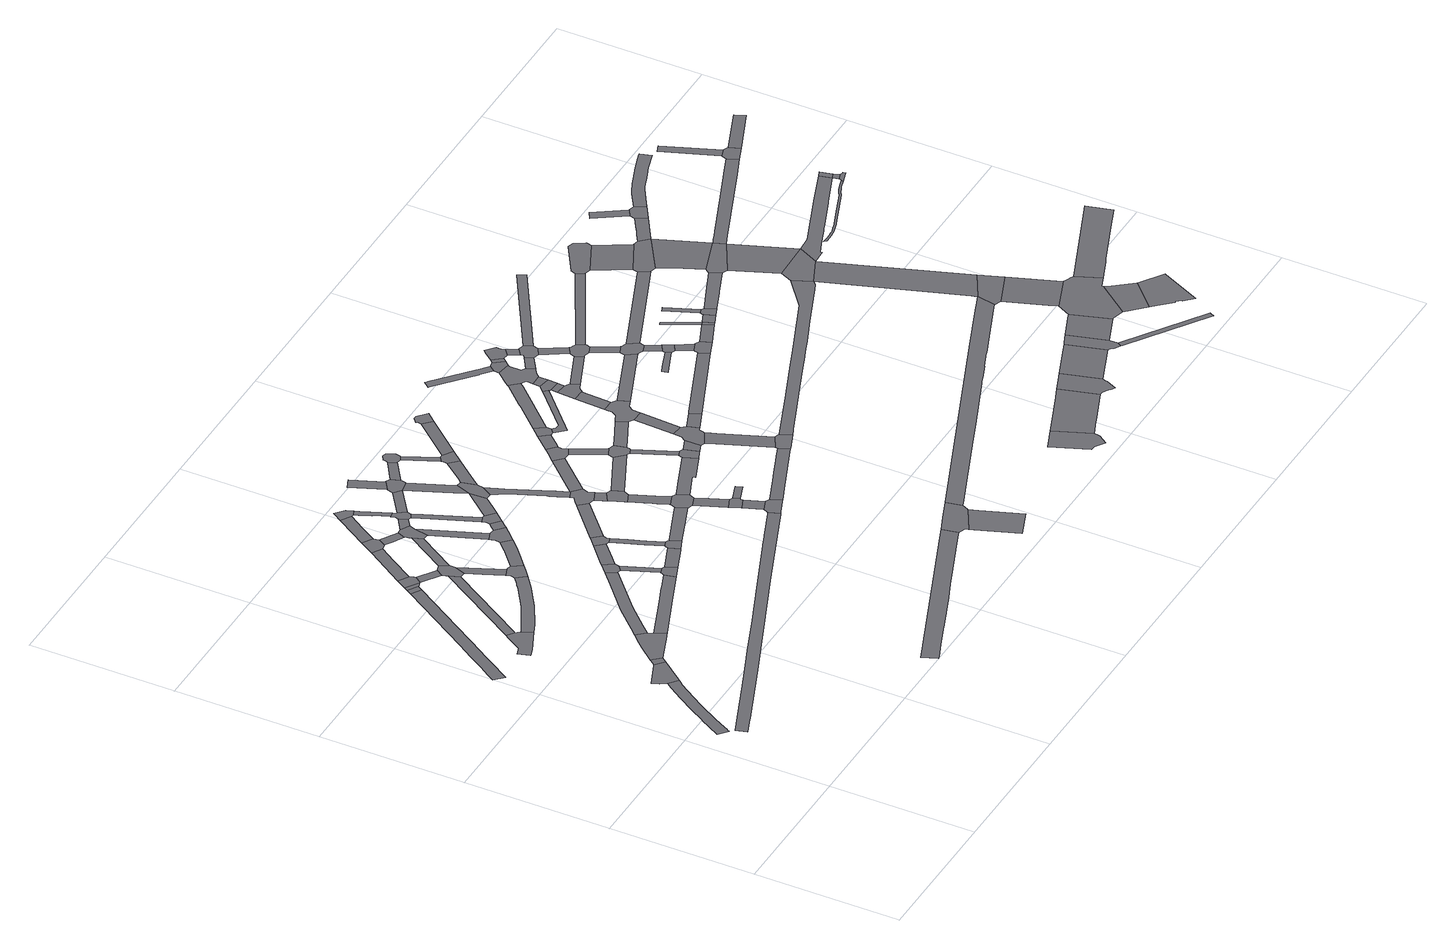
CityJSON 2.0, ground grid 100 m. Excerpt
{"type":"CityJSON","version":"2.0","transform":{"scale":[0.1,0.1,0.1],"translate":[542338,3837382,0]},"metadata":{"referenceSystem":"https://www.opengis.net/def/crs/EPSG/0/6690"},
"CityObjects":{
"road1":{"type":"Road","attributes":{"RoadStructureAttribute.sectionType":"1"},"geometry":[{"type":"MultiSurface","lod":"1","boundaries":[[[0,1,2,3,4,5,6,7,8,9,10,11,12,13,14,15,16]]]}]},
"road2":{"type":"Road","geometry":[{"type":"MultiSurface","lod":"1","boundaries":[[[17,18,19,20,0,16,21,22,23]]]}]},
"road3":{"type":"Road","attributes":{"RoadStructureAttribute.sectionType":"1"},"geometry":[{"type":"MultiSurface","lod":"1","boundaries":[[[24,25,17,23,26]]]}]},
"road4":{"type":"Road","attributes":{"RoadStructureAttribute.sectionType":"1"},"geometry":[{"type":"MultiSurface","lod":"1","boundaries":[[[27,28,29,30,31,32,33,34,35,36,37,38,39]]]}]},
"road5":{"type":"Road","geometry":[{"type":"MultiSurface","lod":"1","boundaries":[[[40,41,42,43,44,45,46,47,48,49]]]}]},
"road6":{"type":"Road","geometry":[{"type":"MultiSurface","lod":"1","boundaries":[[[50,51,52,53,24,26,54,55,56,57,58,59]]]}]},
"road7":{"type":"Road","attributes":{"RoadStructureAttribute.sectionType":"1"},"geometry":[{"type":"MultiSurface","lod":"1","boundaries":[[[60,40,49,61,62]]]}]},
"road8":{"type":"Road","attributes":{"RoadStructureAttribute.sectionType":"1"},"geometry":[{"type":"MultiSurface","lod":"1","boundaries":[[[63,64,65,66,67,68,69,70,71,72,48,47,73,74,75,76,77,78,79,80,81,82,83,84]]]}]},
"road9":{"type":"Road","geometry":[{"type":"MultiSurface","lod":"1","boundaries":[[[85,27,39,86,87,88]]]}]},
"road10":{"type":"Road","attributes":{"RoadStructureAttribute.sectionType":"1"},"geometry":[{"type":"MultiSurface","lod":"1","boundaries":[[[89,85,88,90]]]}]},
"road11":{"type":"Road","geometry":[{"type":"MultiSurface","lod":"1","boundaries":[[[91,89,90,92,93,94,95,96]]]}]},
"road12":{"type":"Road","attributes":{"RoadStructureAttribute.sectionType":"1"},"geometry":[{"type":"MultiSurface","lod":"1","boundaries":[[[97,98,99,100,101,102,103,104,105,106,107,108,109,110,111,112,113,114,115,116,117,118,119,120,121]]]}]},
"road13":{"type":"Road","attributes":{"RoadStructureAttribute.sectionType":"1"},"geometry":[{"type":"MultiSurface","lod":"1","boundaries":[[[122,123,124,125,50,59,126,127,128,129,130]]]}]},
"road14":{"type":"Road","attributes":{"RoadStructureAttribute.sectionType":"1"},"geometry":[{"type":"MultiSurface","lod":"1","boundaries":[[[131,132,133,134,57,56,135,136,137]]]}]},
"road15":{"type":"Road","attributes":{"RoadStructureAttribute.sectionType":"1"},"geometry":[{"type":"MultiSurface","lod":"1","boundaries":[[[93,92,138,139]]]}]},
"road16":{"type":"Road","attributes":{"RoadStructureAttribute.sectionType":"1"},"geometry":[{"type":"MultiSurface","lod":"1","boundaries":[[[140,141,91,96,142,143]]]}]},
"road17":{"type":"Road","geometry":[{"type":"MultiSurface","lod":"1","boundaries":[[[144,145,146,139,138,147,148,60,62,149,150,151,152,153]]]}]},
"road18":{"type":"Road","attributes":{"RoadStructureAttribute.sectionType":"1"},"geometry":[{"type":"MultiSurface","lod":"1","boundaries":[[[152,151,154,155,156]]]}]},
"road19":{"type":"Road","geometry":[{"type":"MultiSurface","lod":"1","boundaries":[[[157,158,156,155,159,160,63,84,161,162,163,164,165]]]}]},
"road20":{"type":"Road","geometry":[{"type":"MultiSurface","lod":"1","boundaries":[[[166,140,143,167,168,169,170,171,172]]]}]},
"road21":{"type":"Road","attributes":{"RoadStructureAttribute.sectionType":"1"},"geometry":[{"type":"MultiSurface","lod":"1","boundaries":[[[173,144,153,174]]]}]},
"road22":{"type":"Road","geometry":[{"type":"MultiSurface","lod":"1","boundaries":[[[175,176,177,178,122,130,179,180,181,182]]]}]},
"road23":{"type":"Road","attributes":{"RoadStructureAttribute.sectionType":"1"},"geometry":[{"type":"MultiSurface","lod":"1","boundaries":[[[181,180,183,184]]]}]},
"road24":{"type":"Road","attributes":{"RoadStructureAttribute.sectionType":"1"},"geometry":[{"type":"MultiSurface","lod":"1","boundaries":[[[185,186,187,188,189,165,164,190,191,192]]]}]},
"road25":{"type":"Road","attributes":{"RoadStructureAttribute.sectionType":"1"},"geometry":[{"type":"MultiSurface","lod":"1","boundaries":[[[169,168,193,194,195,196]]]}]},
"road26":{"type":"Road","geometry":[{"type":"MultiSurface","lod":"1","boundaries":[[[184,183,197,131,137,198,199]]]}]},
"road27":{"type":"Road","attributes":{"RoadStructureAttribute.sectionType":"1"},"geometry":[{"type":"MultiSurface","lod":"1","boundaries":[[[200,201,166,172,202,203,204]]]}]},
"road28":{"type":"Road","attributes":{"RoadStructureAttribute.sectionType":"1"},"geometry":[{"type":"MultiSurface","lod":"1","boundaries":[[[205,206,207,208,209,210,211,212,213,214,215,216,217,218,219,220,221,222,223]]]}]},
"road29":{"type":"Road","geometry":[{"type":"MultiSurface","lod":"1","boundaries":[[[224,225,196,195,226,227,173,174,228,229,230,231,232,233]]]}]},
"road30":{"type":"Road","attributes":{"RoadStructureAttribute.sectionType":"1"},"geometry":[{"type":"MultiSurface","lod":"1","boundaries":[[[234,235,175,182,236,237,238]]]}]},
"road31":{"type":"Road","attributes":{"RoadStructureAttribute.sectionType":"1"},"geometry":[{"type":"MultiSurface","lod":"1","boundaries":[[[231,230,239,240]]]}]},
"road32":{"type":"Road","attributes":{"RoadStructureAttribute.sectionType":"1"},"geometry":[{"type":"MultiSurface","lod":"1","boundaries":[[[241,199,198,242,243]]]}]},
"road33":{"type":"Road","attributes":{"RoadStructureAttribute.sectionType":"1"},"geometry":[{"type":"MultiSurface","lod":"1","boundaries":[[[244,224,233,245]]]}]},
"road34":{"type":"Road","geometry":[{"type":"MultiSurface","lod":"1","boundaries":[[[246,240,239,247,248,185,192,249,250,251]]]}]},
"road35":{"type":"Road","geometry":[{"type":"MultiSurface","lod":"1","boundaries":[[[252,253,200,204,254,255,256]]]}]},
"road36":{"type":"Road","geometry":[{"type":"MultiSurface","lod":"1","boundaries":[[[257,258,234,238,259,260,261,262]]]}]},
"road37":{"type":"Road","attributes":{"RoadStructureAttribute.sectionType":"1"},"geometry":[{"type":"MultiSurface","lod":"1","boundaries":[[[263,255,254,264,265,266,267,268]]]}]},
"road38":{"type":"Road","geometry":[{"type":"MultiSurface","lod":"1","boundaries":[[[269,268,267,270,271,272,244,245,273,274,275,276,277,278]]]}]},
"road39":{"type":"Road","attributes":{"RoadStructureAttribute.sectionType":"1"},"geometry":[{"type":"MultiSurface","lod":"1","boundaries":[[[279,280,281,260,259,282,283,284,285]]]}]},
"road40":{"type":"Road","attributes":{"RoadStructureAttribute.sectionType":"1"},"geometry":[{"type":"MultiSurface","lod":"1","boundaries":[[[286,287,251,250,288,289,290]]]}]},
"road41":{"type":"Road","geometry":[{"type":"MultiSurface","lod":"1","boundaries":[[[285,284,241,243,291,292,293]]]}]},
"road42":{"type":"Road","attributes":{"RoadStructureAttribute.sectionType":"1"},"geometry":[{"type":"MultiSurface","lod":"1","boundaries":[[[294,274,273,295,296,297,298]]]}]},
"road43":{"type":"Road","geometry":[{"type":"MultiSurface","lod":"1","boundaries":[[[298,297,299,286,290,300,301]]]}]},
"road44":{"type":"Road","attributes":{"RoadStructureAttribute.sectionType":"1"},"geometry":[{"type":"MultiSurface","lod":"1","boundaries":[[[302,278,277,303]]]}]},
"road45":{"type":"Road","attributes":{"RoadStructureAttribute.sectionType":"1"},"geometry":[{"type":"MultiSurface","lod":"1","boundaries":[[[304,257,262,305]]]}]},
"road46":{"type":"Road","attributes":{"RoadStructureAttribute.sectionType":"1"},"geometry":[{"type":"MultiSurface","lod":"1","boundaries":[[[306,307,301,300,308,309]]]}]},
"road47":{"type":"Road","attributes":{"RoadStructureAttribute.sectionType":"1"},"geometry":[{"type":"MultiSurface","lod":"1","boundaries":[[[310,311,312,313,293,292,314,315,316]]]}]},
"road48":{"type":"Road","attributes":{"RoadStructureAttribute.sectionType":"1"},"geometry":[{"type":"MultiSurface","lod":"1","boundaries":[[[317,318,319,320]]]}]},
"road49":{"type":"Road","geometry":[{"type":"MultiSurface","lod":"1","boundaries":[[[321,322,320,319,323,324,302,303,325,326,327,328,329]]]}]},
"road50":{"type":"Road","attributes":{"RoadStructureAttribute.sectionType":"1"},"geometry":[{"type":"MultiSurface","lod":"1","boundaries":[[[330,325,303,331,306,332]]]}]},
"road51":{"type":"Road","geometry":[{"type":"MultiSurface","lod":"1","boundaries":[[[332,306,309,333,334,335,336]]]}]},
"road52":{"type":"Road","attributes":{"RoadStructureAttribute.sectionType":"6"},"geometry":[{"type":"MultiSurface","lod":"1","boundaries":[[[337,338,339,340,341,334,333,342,343,344,345,346,347,348,349,350,351]]]}]},
"road53":{"type":"Road","geometry":[{"type":"MultiSurface","lod":"1","boundaries":[[[351,350,352,353,354,304,305,355,356,357,358,359,360]]]}]},
"road54":{"type":"Road","attributes":{"RoadStructureAttribute.sectionType":"1"},"geometry":[{"type":"MultiSurface","lod":"1","boundaries":[[[361,357,356,362,363,364]]]}]},
"road55":{"type":"Road","attributes":{"RoadStructureAttribute.sectionType":"1"},"geometry":[{"type":"MultiSurface","lod":"1","boundaries":[[[365,329,328,366]]]}]},
"road56":{"type":"Road","geometry":[{"type":"MultiSurface","lod":"1","boundaries":[[[367,364,363,368,369,370,371,372,373,374,375]]]}]},
"road57":{"type":"Road","attributes":{"RoadStructureAttribute.sectionType":"1"},"geometry":[{"type":"MultiSurface","lod":"1","boundaries":[[[376,377,371,370,378,379,380,381,382,383]]]}]},
"road58":{"type":"Road","geometry":[{"type":"MultiSurface","lod":"1","boundaries":[[[383,382,384,310,316,385,386,387,388,389]]]}]},
"road59":{"type":"Road","attributes":{"RoadStructureAttribute.sectionType":"1"},"geometry":[{"type":"MultiSurface","lod":"1","boundaries":[[[390,387,386,391,392]]]}]},
"road60":{"type":"Road","attributes":{"RoadStructureAttribute.sectionType":"1"},"geometry":[{"type":"MultiSurface","lod":"1","boundaries":[[[393,394,336,335,395,396]]]}]},
"road61":{"type":"Road","geometry":[{"type":"MultiSurface","lod":"1","boundaries":[[[397,398,399,392,391,400,401,402,403,404,405,406]]]}]},
"road62":{"type":"Road","attributes":{"RoadStructureAttribute.sectionType":"1"},"geometry":[{"type":"MultiSurface","lod":"1","boundaries":[[[401,400,407,408]]]}]},
"road63":{"type":"Road","geometry":[{"type":"MultiSurface","lod":"1","boundaries":[[[409,408,407,410,97,121,411,412,413,414,415]]]}]},
"road64":{"type":"Road","geometry":[{"type":"MultiSurface","lod":"1","boundaries":[[[416,417,418,419,420,421,365,366,422,423,424,425,426,427,428]]]}]},
"road65":{"type":"Road","attributes":{"RoadStructureAttribute.sectionType":"1"},"geometry":[{"type":"MultiSurface","lod":"1","boundaries":[[[424,423,429,430]]]}]},
"road66":{"type":"Road","attributes":{"RoadStructureAttribute.sectionType":"1"},"geometry":[{"type":"MultiSurface","lod":"1","boundaries":[[[431,351,360,432]]]}]},
"road67":{"type":"Road","geometry":[{"type":"MultiSurface","lod":"1","boundaries":[[[433,434,205,223,435,436,437,438,439,440,441]]]}]},
"road68":{"type":"Road","geometry":[{"type":"MultiSurface","lod":"1","boundaries":[[[442,443,444,406,405]]]}]},
"road69":{"type":"Road","attributes":{"RoadStructureAttribute.sectionType":"1"},"geometry":[{"type":"MultiSurface","lod":"1","boundaries":[[[445,439,438,446,447,448]]]}]},
"road70":{"type":"Road","geometry":[{"type":"MultiSurface","lod":"1","boundaries":[[[430,429,449,450,393,396,451,452]]]}]},
"road71":{"type":"Road","attributes":{"RoadStructureAttribute.sectionType":"1"},"geometry":[{"type":"MultiSurface","lod":"1","boundaries":[[[453,375,374,454]]]}]},
"road72":{"type":"Road","attributes":{"RoadStructureAttribute.sectionType":"1"},"geometry":[{"type":"MultiSurface","lod":"1","boundaries":[[[455,456,389,388,457,458,459]]]}]},
"road73":{"type":"Road","geometry":[{"type":"MultiSurface","lod":"1","boundaries":[[[460,461,462,431,432,463,464,465,466,467,468]]]}]},
"road74":{"type":"Road","attributes":{"RoadStructureAttribute.sectionType":"1"},"geometry":[{"type":"MultiSurface","lod":"1","boundaries":[[[469,452,451,470]]]}]},
"road75":{"type":"Road","attributes":{"RoadStructureAttribute.sectionType":"1"},"geometry":[{"type":"MultiSurface","lod":"1","boundaries":[[[471,472,473,474,475,415,414,476,477]]]}]},
"road76":{"type":"Road","attributes":{"RoadStructureAttribute.sectionType":"1"},"geometry":[{"type":"MultiSurface","lod":"1","boundaries":[[[465,464,478,479]]]}]},
"road77":{"type":"Road","geometry":[{"type":"MultiSurface","lod":"1","boundaries":[[[480,481,479,478,482,453,454,483,484,485,486,487,488]]]}]},
"road78":{"type":"Road","attributes":{"RoadStructureAttribute.sectionType":"1"},"geometry":[{"type":"MultiSurface","lod":"1","boundaries":[[[489,460,468,490,491]]]}]},
"road79":{"type":"Road","attributes":{"RoadStructureAttribute.sectionType":"1"},"geometry":[{"type":"MultiSurface","lod":"1","boundaries":[[[485,484,492,493]]]}]},
"road80":{"type":"Road","geometry":[{"type":"MultiSurface","lod":"1","boundaries":[[[493,492,455,459,494,495,496]]]}]},
"road81":{"type":"Road","geometry":[{"type":"MultiSurface","lod":"1","boundaries":[[[497,498,499,500,501,469,470,502,503]]]}]},
"road82":{"type":"Road","geometry":[{"type":"MultiSurface","lod":"1","boundaries":[[[504,489,491,505,506,507,508,509]]]}]},
"road83":{"type":"Road","attributes":{"RoadStructureAttribute.sectionType":"1"},"geometry":[{"type":"MultiSurface","lod":"1","boundaries":[[[510,496,495,511]]]}]},
"road84":{"type":"Road","attributes":{"RoadStructureAttribute.sectionType":"1"},"geometry":[{"type":"MultiSurface","lod":"1","boundaries":[[[512,513,488,487,514,515]]]}]},
"road85":{"type":"Road","attributes":{"RoadStructureAttribute.sectionType":"1"},"geometry":[{"type":"MultiSurface","lod":"1","boundaries":[[[516,517,518,519,520,521,522]]]}]},
"road86":{"type":"Road","geometry":[{"type":"MultiSurface","lod":"1","boundaries":[[[523,524,510,511,519,518,525,526,527,528,529]]]}]},
"road87":{"type":"Road","geometry":[{"type":"MultiSurface","lod":"1","boundaries":[[[522,521,471,477,530,531,532]]]}]},
"road88":{"type":"Road","attributes":{"RoadStructureAttribute.sectionType":"1"},"geometry":[{"type":"MultiSurface","lod":"1","boundaries":[[[533,534,535,536,507,506,537,538,539,540]]]}]},
"road89":{"type":"Road","attributes":{"RoadStructureAttribute.sectionType":"1"},"geometry":[{"type":"MultiSurface","lod":"1","boundaries":[[[541,523,529,542]]]}]},
"road90":{"type":"Road","attributes":{"RoadStructureAttribute.sectionType":"1"},"geometry":[{"type":"MultiSurface","lod":"1","boundaries":[[[543,544,545,546,547,504,509,548,549,550]]]}]},
"road91":{"type":"Road","attributes":{"RoadStructureAttribute.sectionType":"1"},"geometry":[{"type":"MultiSurface","lod":"1","boundaries":[[[551,528,527,552]]]}]},
"road92":{"type":"Road","geometry":[{"type":"MultiSurface","lod":"1","boundaries":[[[553,554,555,556,557,512,515,558,541,542,559,560,561,562,563,564,565]]]}]},
"road93":{"type":"Road","attributes":{"RoadStructureAttribute.sectionType":"1"},"geometry":[{"type":"MultiSurface","lod":"1","boundaries":[[[566,553,565,567]]]}]},
"road94":{"type":"Road","attributes":{"RoadStructureAttribute.sectionType":"1"},"geometry":[{"type":"MultiSurface","lod":"1","boundaries":[[[568,569,570,571,572,573,574,575,576,577,578,579]]]}]},
"road95":{"type":"Road","geometry":[{"type":"MultiSurface","lod":"1","boundaries":[[[580,566,567,581,582,583,584,585,586,587]]]}]},
"road96":{"type":"Road","attributes":{"RoadStructureAttribute.sectionType":"1"},"geometry":[{"type":"MultiSurface","lod":"1","boundaries":[[[588,580,587,589,590]]]}]},
"road97":{"type":"Road","geometry":[{"type":"MultiSurface","lod":"1","boundaries":[[[591,592,533,540,593,588,590,594,595]]]}]},
"road98":{"type":"Road","geometry":[{"type":"MultiSurface","lod":"1","boundaries":[[[596,597,591,595]]]}]},
"road99":{"type":"Road","geometry":[{"type":"MultiSurface","lod":"1","boundaries":[[[598,599,600,601,602,603,604,605,606]]]}]},
"road100":{"type":"Road","attributes":{"RoadStructureAttribute.sectionType":"1"},"geometry":[{"type":"MultiSurface","lod":"1","boundaries":[[[607,608,543,550,609,610,597,596,611,612,613,614,615,616,617,618,619]]]}]},
"road101":{"type":"Road","geometry":[{"type":"MultiSurface","lod":"1","boundaries":[[[620,579,578,607,619,621]]]}]},
"road102":{"type":"Road","attributes":{"RoadStructureAttribute.sectionType":"1"},"geometry":[{"type":"MultiSurface","lod":"1","boundaries":[[[622,564,563,623]]]}]},
"road103":{"type":"Road","attributes":{"RoadStructureAttribute.sectionType":"1"},"geometry":[{"type":"MultiSurface","lod":"1","boundaries":[[[624,585,584,625]]]}]},
"road104":{"type":"Road","attributes":{"RoadStructureAttribute.sectionType":"1"},"geometry":[{"type":"MultiSurface","lod":"1","boundaries":[[[626,620,621,627]]]}]},
"road105":{"type":"Road","attributes":{"RoadStructureAttribute.sectionType":"1"},"geometry":[{"type":"MultiSurface","lod":"1","boundaries":[[[628,629,551,552,630]]]}]},
"road106":{"type":"Road","attributes":{"RoadStructureAttribute.sectionType":"1"},"geometry":[{"type":"MultiSurface","lod":"1","boundaries":[[[631,613,612,632]]]}]},
"road107":{"type":"Road","geometry":[{"type":"MultiSurface","lod":"1","boundaries":[[[633,634,635,626,627,636,637,638,639,640,641]]]}]},
"road108":{"type":"Road","attributes":{"RoadStructureAttribute.sectionType":"1"},"geometry":[{"type":"MultiSurface","lod":"1","boundaries":[[[637,636,642,643]]]}]},
"road109":{"type":"Road","geometry":[{"type":"MultiSurface","lod":"1","boundaries":[[[643,642,644,631,632,645,646,647,648]]]}]},
"road110":{"type":"Road","attributes":{"RoadStructureAttribute.sectionType":"1"},"geometry":[{"type":"MultiSurface","lod":"1","boundaries":[[[649,650,651,652,653,654,655,433,441,656,657,658,659,660,661,662,663,664,665,666,667,668,669,670,671]]]}]},
"road111":{"type":"Road","attributes":{"RoadStructureAttribute.sectionType":"1"},"geometry":[{"type":"MultiSurface","lod":"1","boundaries":[[[672,673,674,598,606,675,676,677]]]}]},
"road112":{"type":"Road","attributes":{"RoadStructureAttribute.sectionType":"1"},"geometry":[{"type":"MultiSurface","lod":"1","boundaries":[[[646,645,678,679]]]}]},
"road113":{"type":"Road","geometry":[{"type":"MultiSurface","lod":"1","boundaries":[[[680,681,682,683,684,685,686]]]}]},
"road114":{"type":"Road","geometry":[{"type":"MultiSurface","lod":"1","boundaries":[[[687,688,689,679,678,690,691,624,625,692,693,694,695,696,697,698,699,700]]]}]},
"road115":{"type":"Road","attributes":{"RoadStructureAttribute.sectionType":"1"},"geometry":[{"type":"MultiSurface","lod":"1","boundaries":[[[696,695,701,702]]]}]},
"road116":{"type":"Road","geometry":[{"type":"MultiSurface","lod":"1","boundaries":[[[703,704,702,701,705,622,623,706,707,708,709,710,711]]]}]},
"road117":{"type":"Road","attributes":{"RoadStructureAttribute.sectionType":"1"},"geometry":[{"type":"MultiSurface","lod":"1","boundaries":[[[708,707,712,713]]]}]},
"road118":{"type":"Road","geometry":[{"type":"MultiSurface","lod":"1","boundaries":[[[713,712,714,680,686,715,716,717,718]]]}]},
"road119":{"type":"Road","attributes":{"RoadStructureAttribute.sectionType":"1"},"geometry":[{"type":"MultiSurface","lod":"1","boundaries":[[[718,717,719,720]]]}]},
"road120":{"type":"Road","geometry":[{"type":"MultiSurface","lod":"1","boundaries":[[[721,722,720,719,723,724,628,630,725,726]]]}]},
"road121":{"type":"Road","attributes":{"RoadStructureAttribute.sectionType":"1"},"geometry":[{"type":"MultiSurface","lod":"1","boundaries":[[[727,728,729,730,731,732,733,532,531,734,735,736,737,738,739,740,741,742,743,744,745]]]}]},
"road122":{"type":"Road","geometry":[{"type":"MultiSurface","lod":"1","boundaries":[[[746,747,672,677,748,749,750,751,752,753,754,755,756]]]}]},
"road123":{"type":"Road","attributes":{"RoadStructureAttribute.sectionType":"1"},"geometry":[{"type":"MultiSurface","lod":"1","boundaries":[[[757,758,726,725,759]]]}]},
"road124":{"type":"Road","attributes":{"RoadStructureAttribute.sectionType":"1"},"geometry":[{"type":"MultiSurface","lod":"1","boundaries":[[[760,648,647,761]]]}]},
"road125":{"type":"Road","attributes":{"RoadStructureAttribute.sectionType":"1"},"geometry":[{"type":"MultiSurface","lod":"1","boundaries":[[[762,763,764,757,765]]]}]},
"road126":{"type":"Road","attributes":{"RoadStructureAttribute.sectionType":"1"},"geometry":[{"type":"MultiSurface","lod":"1","boundaries":[[[766,700,699,767]]]}]},
"road127":{"type":"Road","geometry":[{"type":"MultiSurface","lod":"1","boundaries":[[[765,757,759,768]]]}]},
"road128":{"type":"Road","attributes":{"RoadStructureAttribute.sectionType":"1"},"geometry":[{"type":"MultiSurface","lod":"1","boundaries":[[[769,770,771,765,768,772]]]}]},
"road129":{"type":"Road","attributes":{"RoadStructureAttribute.sectionType":"1"},"geometry":[{"type":"MultiSurface","lod":"1","boundaries":[[[773,774,775,746,756,776]]]}]},
"road130":{"type":"Road","attributes":{"RoadStructureAttribute.sectionType":"1"},"geometry":[{"type":"MultiSurface","lod":"1","boundaries":[[[777,778,779,711,710,780,781]]]}]},
"road131":{"type":"Road","attributes":{"RoadStructureAttribute.sectionType":"1"},"geometry":[{"type":"MultiSurface","lod":"1","boundaries":[[[782,783,784,785,786]]]}]},
"road132":{"type":"Road","geometry":[{"type":"MultiSurface","lod":"1","boundaries":[[[787,786,785,788,769,772,789,790]]]}]},
"road133":{"type":"Road","geometry":[{"type":"MultiSurface","lod":"1","boundaries":[[[791,792,773,776,793,794,795,796,797,798,799]]]}]},
"road134":{"type":"Road","attributes":{"RoadStructureAttribute.sectionType":"1"},"geometry":[{"type":"MultiSurface","lod":"1","boundaries":[[[800,801,790,789,802,803,804,805,806]]]}]},
"road135":{"type":"Road","attributes":{"RoadStructureAttribute.sectionType":"1"},"geometry":[{"type":"MultiSurface","lod":"1","boundaries":[[[807,808,791,799,809]]]}]},
"road136":{"type":"Road","attributes":{"RoadStructureAttribute.sectionType":"1"},"geometry":[{"type":"MultiSurface","lod":"1","boundaries":[[[810,797,796,811,812,813,814]]]}]},
"road137":{"type":"Road","geometry":[{"type":"MultiSurface","lod":"1","boundaries":[[[815,816,817,766,767,818,819,820,821,822]]]}]},
"road138":{"type":"Road","attributes":{"RoadStructureAttribute.sectionType":"1"},"geometry":[{"type":"MultiSurface","lod":"1","boundaries":[[[819,818,823,824]]]}]},
"road139":{"type":"Road","geometry":[{"type":"MultiSurface","lod":"1","boundaries":[[[824,823,777,781,825,826,827]]]}]},
"road140":{"type":"Road","geometry":[{"type":"MultiSurface","lod":"1","boundaries":[[[828,829,800,806,830,831]]]}]},
"road141":{"type":"Road","attributes":{"RoadStructureAttribute.sectionType":"1"},"geometry":[{"type":"MultiSurface","lod":"1","boundaries":[[[826,825,832,829,828]]]}]},
"road142":{"type":"Road","geometry":[{"type":"MultiSurface","lod":"1","boundaries":[[[833,745,834,835,836,649,837]]]}]},
"road143":{"type":"Road","geometry":[{"type":"MultiSurface","lod":"1","boundaries":[[[838,839,727,745,833]]]}]},
"road144":{"type":"Road","geometry":[{"type":"MultiSurface","lod":"1","boundaries":[[[837,649,671,840,841,842]]]}]},
"road145":{"type":"Road","attributes":{"RoadStructureAttribute.sectionType":"1"},"geometry":[{"type":"MultiSurface","lod":"1","boundaries":[[[843,842,841,844,845,846]]]}]},
"road146":{"type":"Road","geometry":[{"type":"MultiSurface","lod":"1","boundaries":[[[847,848,846,845,807,809,849,850,851,852,853,854,855]]]}]},
"road147":{"type":"Road","attributes":{"RoadStructureAttribute.sectionType":"1"},"geometry":[{"type":"MultiSurface","lod":"1","boundaries":[[[831,830,839,838]]]}]},
"road148":{"type":"Road","attributes":{"RoadStructureAttribute.sectionType":"1"},"geometry":[{"type":"MultiSurface","lod":"1","boundaries":[[[856,852,851,857,858]]]}]},
"road149":{"type":"Road","attributes":{"RoadStructureAttribute.sectionType":"1"},"geometry":[{"type":"MultiSurface","lod":"1","boundaries":[[[859,858,857,860,861,862,863,864,865,866,867]]]}]},
"road150":{"type":"Road","attributes":{"RoadStructureAttribute.sectionType":"1"},"geometry":[{"type":"MultiSurface","lod":"1","boundaries":[[[868,869,870,871,827,826,872]]]}]},
"road151":{"type":"Road","attributes":{"RoadStructureAttribute.sectionType":"1"},"geometry":[{"type":"MultiSurface","lod":"1","boundaries":[[[873,874,875,876]]]}]},
"road152":{"type":"Road","geometry":[{"type":"MultiSurface","lod":"1","boundaries":[[[877,878,876,875,879,868,872,880,881]]]}]},
"road153":{"type":"Road","attributes":{"RoadStructureAttribute.sectionType":"1"},"geometry":[{"type":"MultiSurface","lod":"1","boundaries":[[[882,883,884,838,833,885,886,887,888,889,890,891,892,893,894,895]]]}]},
"road154":{"type":"Road","attributes":{"RoadStructureAttribute.sectionType":"1"},"geometry":[{"type":"MultiSurface","lod":"1","boundaries":[[[896,897,898,899,900,901,902,903,828,831,904,905,906]]]}]},
"road155":{"type":"Road","attributes":{"RoadStructureAttribute.sectionType":"1"},"geometry":[{"type":"MultiSurface","lod":"1","boundaries":[[[907,908,855,854,909,910,911,912,913,914,915]]]}]},
"road156":{"type":"Road","geometry":[{"type":"MultiSurface","lod":"1","boundaries":[[[916,917,918,919,920,921,922,923,924,925,926,927,928,929,930,931,932,933,934,935,936,937,938,939,940,941,942,943,944,945,946,947,948,949,950,951,952]]]}]},
"road157":{"type":"Road","attributes":{"RoadStructureAttribute.sectionType":"1"},"geometry":[{"type":"MultiSurface","lod":"1","boundaries":[[[953,954,955,956,957,958,959,960,961,962,963,964,965,966,967,881,880,968,969,970,971,972,973,974,975,976,977,978]]]}]},
"road158":{"type":"Road","geometry":[{"type":"MultiSurface","lod":"1","boundaries":[[[979,882,895,980]]]}]},
"road159":{"type":"Road","geometry":[{"type":"MultiSurface","lod":"1","boundaries":[[[981,980,895,982,983,984,985,986]]]}]},
"road160":{"type":"Road","geometry":[{"type":"MultiSurface","lod":"1","boundaries":[[[987,988,989,990,986,985,991,992,993,916,952,994,995,996]]]}]},
"road161":{"type":"Road","attributes":{"RoadStructureAttribute.sectionType":"1"},"geometry":[{"type":"MultiSurface","lod":"1","boundaries":[[[997,998,999,1000,1001]]]}]},
"road162":{"type":"Road","geometry":[{"type":"MultiSurface","lod":"1","boundaries":[[[1002,1001,1000,1003,896,906,1004,1005]]]}]},
"road163":{"type":"Road","attributes":{"RoadStructureAttribute.sectionType":"1"},"geometry":[{"type":"MultiSurface","lod":"1","boundaries":[[[1006,1005,1004,1007]]]}]}
},
"vertices":[
[463,1357,0],[436,1317,0],[369,1218,0],[300,1108,0],[233,1000,0],[233,999,0],[148,852,0],[209,800,0],[218,817,0],[220,820,0],[235,847,0],[280,929,0],[364,1073,0],[413,1152,0],[496,1276,0],[505,1286,0],[522,1307,0],
[591,1518,0],[581,1513,0],[417,1445,0],[437,1398,0],[545,1333,0],[549,1338,0],[649,1466,0],
[626,1560,0],[606,1535,0],[678,1504,0],
[538,3169,0],[217,2659,0],[146,2549,0],[127,2519,0],[85,2454,0],[55,2407,0],[34,2374,0],[1,2323,0],[62,2266,0],[155,2416,0],[193,2477,0],[218,2516,0],[605,3127,0],
[435,2456,0],[421,2433,0],[371,2353,0],[355,2328,0],[303,2310,0],[330,2231,0],[382,2250,0],[542,2320,0],[510,2393,0],[485,2424,0],
[806,1763,0],[773,1728,0],[769,1724,0],[712,1665,0],[882,1581,0],[892,1585,0],[913,1593,0],[871,1666,0],[864,1683,0],[856,1701,0],
[804,3046,0],[489,2430,0],[830,2975,0],
[976,2677,0],[932,2642,0],[920,2634,0],[907,2624,0],[904,2621,0],[883,2606,0],[739,2510,0],[721,2501,0],[601,2440,0],[517,2396,0],[613,2350,0],[651,2371,0],[751,2426,0],[758,2430,0],[760,2431,0],[768,2435,0],[775,2440,0],[780,2443,0],[898,2520,0],[929,2540,0],[945,2552,0],[1025,2615,0],
[560,3204,0],[615,3143,0],[625,3159,0],[626,3160,0],
[575,3228,0],[665,3170,0],
[620,3300,0],[666,3169,0],[701,3218,0],[700,3220,0],[697,3229,0],[688,3257,0],
[2276,1608,0],[2262,1602,0],[2056,1518,0],[2011,1500,0],[1999,1495,0],[1930,1466,0],[1567,1317,0],[1264,1191,0],[1011,1089,0],[809,1006,0],[777,993,0],[651,941,0],[356,822,0],[235,772,0],[255,697,0],[372,742,0],[386,747,0],[416,759,0],[777,907,0],[808,919,0],[1236,1095,0],[1669,1275,0],[1972,1398,0],[2292,1529,0],[2301,1533,0],
[1276,2211,0],[1186,2128,0],[991,1954,0],[853,1811,0],[913,1761,0],[1044,1898,0],[1101,1950,0],[1208,2047,0],[1318,2144,0],
[1424,1884,0],[1308,1838,0],[1299,1835,0],[1169,1783,0],[1188,1704,0],[1328,1760,0],[1440,1806,0],
[793,3085,0],[825,3135,0],
[793,3571,0],[659,3360,0],[787,3413,0],[861,3528,0],
[867,3145,0],[852,3142,0],[839,3138,0],[797,3070,0],[800,3059,0],[842,2974,0],[860,2973,0],[870,2973,0],[903,3051,0],[904,3092,0],
[917,2868,0],[974,2738,0],[1029,2762,0],
[1044,2759,0],[1041,2759,0],[984,2715,0],[981,2699,0],[1061,2643,0],[1079,2657,0],[1094,2669,0],[1115,2687,0],[1069,2753,0],
[855,3670,0],[899,3539,0],[900,3538,0],[931,3589,0],[931,3590,0],[930,3595,0],[923,3626,0],
[1040,3423,0],[1067,3353,0],
[1337,2267,0],[1309,2241,0],[1305,2238,0],[1290,2224,0],[1320,2144,0],[1342,2140,0],[1375,2169,0],[1382,2200,0],
[1435,1911,0],[1475,1924,0],
[1253,2924,0],[1196,2867,0],[1192,2863,0],[1182,2855,0],[1143,2820,0],[1196,2759,0],[1253,2809,0],[1311,2866,0],
[955,3506,0],[978,3493,0],[1025,3466,0],[1049,3520,0],
[1425,1886,0],[1528,1841,0],[1498,1914,0],
[996,3892,0],[916,3766,0],[984,3723,0],[992,3737,0],[1064,3849,0],
[2614,590,0],[2560,568,0],[2114,387,0],[1585,173,0],[1433,112,0],[1413,104,0],[1454,2,0],[1474,10,0],[1580,53,0],[1726,112,0],[1769,129,0],[1828,152,0],[1847,160,0],[1882,174,0],[2027,232,0],[2145,282,0],[2293,341,0],[2560,449,0],[2635,479,0],
[1081,3521,0],[1057,3520,0],[1031,3463,0],[1037,3437,0],[1078,3352,0],[1096,3350,0],[1107,3348,0],[1131,3452,0],[1136,3469,0],[1142,3489,0],
[1483,2396,0],[1348,2277,0],[1429,2242,0],[1535,2337,0],[1536,2337,0],
[1245,2996,0],[1301,3018,0],
[1675,1985,0],[1690,1906,0],[1704,1912,0],
[1174,3584,0],[1199,3528,0],
[1312,3017,0],[1251,2979,0],[1258,2962,0],[1373,2928,0],[1400,2959,0],[1341,3012,0],
[1040,3960,0],[1035,3952,0],[1083,3848,0],[1119,3863,0],[1101,3908,0],
[1546,2453,0],[1524,2433,0],[1559,2332,0],[1598,2347,0],[1590,2366,0],[1600,2394,0],
[1133,3831,0],[1096,3815,0],[1128,3740,0],[1131,3741,0],[1175,3637,0],[1211,3644,0],
[1222,3616,0],[1173,3636,0],[1171,3634,0],[1181,3612,0],[1218,3521,0],[1253,3540,0],[1252,3543,0],[1261,3567,0],[1262,3570,0],[1225,3618,0],
[1678,2138,0],[1676,2141,0],[1637,2244,0],[1593,2244,0],[1639,2127,0],[1683,2013,0],[1720,2028,0],
[1389,3066,0],[1364,3038,0],[1424,2986,0],[1425,2987,0],[1449,3015,0],
[1738,1926,0],[1776,1941,0],[1746,2014,0],
[1281,3473,0],[1242,3462,0],[1244,3457,0],[1384,3118,0],[1422,3134,0],
[1393,3097,0],[1503,3078,0],[1443,3129,0],
[1393,3735,0],[1442,3695,0],
[1800,2679,0],[1853,2619,0],
[1601,3317,0],[1463,3153,0],[1546,3127,0],[1608,3200,0],
[2058,2138,0],[2008,2118,0],[1952,2096,0],[1747,2014,0],[1981,2022,0],[2038,2044,0],[2087,2063,0],
[1380,4036,0],[1311,4007,0],[1406,3781,0],[1469,3826,0],
[1496,3815,0],[1472,3825,0],[1405,3777,0],[1397,3749,0],[1516,3712,0],[1517,3716,0],[1523,3737,0],[1527,3750,0],[1506,3811,0],
[1634,3434,0],[1564,3404,0],[1640,3419,0],
[1647,3196,0],[1694,3274,0],[1702,3315,0],[1678,3416,0],
[1867,2859,0],[1862,2870,0],[1742,3148,0],[1727,3186,0],[1726,3188,0],[1676,3157,0],[1691,3137,0],[1692,3136,0],[1704,3106,0],[1800,2882,0],[1800,2869,0],[1820,2824,0],[1825,2811,0],[1850,2753,0],[1903,2776,0],
[1860,2732,0],[1851,2724,0],[1826,2702,0],[1891,2611,0],[1892,2610,0],[1964,2641,0],[1956,2659,0],[1948,2678,0],[1960,2722,0],
[1985,2590,0],[1913,2560,0],[1924,2532,0],[1991,2575,0],
[1645,3903,0],[1678,3853,0],
[2004,2570,0],[1947,2477,0],[1964,2434,0],[1970,2419,0],[2042,2449,0],[2043,2450,0],[2046,2458,0],[2059,2486,0],[2028,2560,0],
[2126,2249,0],[2106,2296,0],[2030,2274,0],[2033,2266,0],[2041,2248,0],[2070,2178,0],[2071,2174,0],[2145,2205,0],
[2061,2147,0],[2098,2059,0],[2122,2051,0],[2198,2078,0],[2213,2115,0],[2180,2189,0],
[2234,1993,0],[2208,1846,0],[2283,1877,0],
[1809,3577,0],[1700,3442,0],[1763,3390,0],[1865,3517,0],
[2300,1866,0],[2298,1866,0],[2290,1869,0],[2240,1769,0],[2315,1801,0],[2314,1811,0],[2317,1819,0],[2321,1822,0],[2324,1824,0],[2305,1866,0],
[2292,1644,0],[2368,1674,0],
[2395,1659,0],[2281,1620,0],[2316,1539,0],[2371,1561,0],[2413,1579,0],[2428,1585,0],[2398,1658,0],
[1707,3957,0],[1695,3961,0],[1660,3942,0],[1661,3940,0],[1657,3923,0],[1654,3909,0],[1691,3850,0],[1706,3846,0],[1739,3866,0],[1738,3869,0],[1743,3885,0],[1748,3899,0],[1719,3953,0],
[1811,3619,0],[1843,3643,0],
[2127,3017,0],[2185,2963,0],
[2866,692,0],[2724,635,0],[2642,477,0],[2651,473,0],[2683,460,0],[2691,440,0],[2867,536,0],[2882,569,0],[2888,581,0],
[2430,1863,0],[2422,1883,0],[2415,1905,0],
[2889,476,0],[2704,406,0],[2807,129,0],[2991,203,0],
[1814,3613,0],[1814,3611,0],[1933,3597,0],[1864,3640,0],
[2331,2704,0],[2389,2642,0],
[2526,2330,0],[2332,2251,0],[2378,2183,0],[2385,2164,0],[2564,2236,0],
[2210,3106,0],[2182,3076,0],[2152,3045,0],[2212,2959,0],[2224,2958,0],[2277,2987,0],[2263,3013,0],[2265,3029,0],[2268,3052,0],
[2086,3900,0],[2147,3846,0],
[2873,1852,0],[2799,1822,0],[2757,1805,0],[2651,1762,0],[2575,1730,0],[2563,1640,0],[2907,1781,0],
[2343,2744,0],[2398,2770,0],
[2400,2766,0],[2399,2768,0],[2341,2739,0],[2396,2640,0],[2414,2633,0],[2451,2650,0],[2453,2658,0],[2460,2677,0],[2440,2756,0],
[2306,3210,0],[2279,3064,0],[2353,3145,0],
[2535,2357,0],[2572,2374,0],
[2609,2254,0],[2628,2262,0],[2601,2361,0],
[2130,3965,0],[2117,3966,0],[2087,3938,0],[2090,3933,0],[2092,3931,0],[2203,3910,0],[2142,3963,0],
[2363,3271,0],[2355,3145,0],[2380,3145,0],[2410,3174,0],[2411,3203,0],[2411,3206,0],
[2685,2394,0],[2686,2285,0],
[2657,2859,0],[2551,2809,0],[2586,2737,0],[2691,2787,0],
[2834,2256,0],[2822,2287,0],[2809,2320,0],[2715,2271,0],[2721,2255,0],[2876,1871,0],[2970,1921,0],
[2710,2482,0],[2707,2428,0],[2815,2340,0],[2821,2364,0],[2838,2371,0],[2816,2449,0],[2790,2478,0],
[2913,1783,0],[3038,1834,0],[3007,1909,0],
[2720,3393,0],[2462,3148,0],[2461,3148,0],[2434,3149,0],[2444,3079,0],[2460,3094,0],[2476,3109,0],[2747,3364,0],
[2724,2764,0],[2804,2760,0],
[2678,3611,0],[2668,3599,0],[2645,3575,0],[2543,3465,0],[2518,3437,0],[2602,3410,0],[2704,3520,0],[2730,3548,0],
[2937,2499,0],[2968,2425,0],
[2736,2972,0],[2734,2945,0],[2733,2919,0],[2710,2885,0],[2673,2867,0],[2705,2778,0],[2807,2820,0],[2828,2847,0],[2833,2853,0],[2856,2863,0],[2880,2872,0],[2850,2946,0],[2815,2968,0],
[2747,3183,0],[2826,3177,0],
[2729,3851,0],[2725,3855,0],[2485,4060,0],[2481,4064,0],[2470,4076,0],[2434,4034,0],[2447,4023,0],[2449,4021,0],[2691,3815,0],[2693,3813,0],[2763,3754,0],[2797,3793,0],
[2753,3306,0],[2827,3177,0],[2837,3189,0],[2852,3206,0],[2889,3222,0],[2866,3277,0],[2856,3284,0],[2833,3298,0],
[2756,3353,0],[2833,3308,0],[2835,3348,0],
[2759,3430,0],[2733,3405,0],[2753,3356,0],[2835,3356,0],[2838,3417,0],
[2841,3481,0],[2762,3479,0],
[3801,453,0],[3651,392,0],[3752,143,0],[3786,140,0],[3791,139,0],[3850,98,0],[3897,164,0],[3900,184,0],[3902,203,0],
[2765,3717,0],[2695,3633,0],[2765,3531,0],[2763,3504,0],[2866,3513,0],[2904,3537,0],[2880,3593,0],[2848,3612,0],[2848,3613,0],[2851,3691,0],[2852,3695,0],[2854,3699,0],[2857,3702,0],
[2835,3800,0],[2886,3735,0],
[3277,3117,0],[3324,3051,0],
[3123,3384,0],[3146,3328,0],
[2853,3821,0],[2905,3756,0],
[3504,2730,0],[2951,2504,0],[3534,2659,0],
[2974,3652,0],[2997,3597,0],
[2920,3900,0],[2906,3884,0],[2884,3858,0],[2944,3753,0],[2991,3793,0],[2980,3811,0],[2980,3817,0],[2980,3821,0],[2981,3849,0],
[2983,3684,0],[3033,3719,0],
[2994,3664,0],[3036,3588,0],[3091,3618,0],[3102,3657,0],[3072,3708,0],
[4798,1474,0],[4766,1461,0],[4764,1460,0],[4637,1409,0],[4319,1282,0],[3836,1086,0],[3138,802,0],[2908,590,0],[3089,663,0],[3301,750,0],[3451,810,0],[3568,858,0],[3650,891,0],[4031,1045,0],[4032,1048,0],[4078,1066,0],[4080,1065,0],[4193,1111,0],[4192,1114,0],[4318,1165,0],[4319,1162,0],[4471,1223,0],[4772,1344,0],
[4193,612,0],[4116,581,0],[3882,486,0],[4011,248,0],[4022,253,0],[4266,352,0],
[3135,3423,0],[3187,3453,0],
[3413,2909,0],[3279,2857,0],[3237,2840,0],[3241,2820,0],[3245,2800,0],[3284,2816,0],[3431,2874,0],
[3213,3437,0],[3207,3439,0],[3193,3444,0],[3131,3410,0],[3127,3398,0],[3156,3333,0],[3169,3329,0],[3180,3325,0],[3194,3321,0],[3250,3343,0],[3255,3357,0],[3259,3370,0],[3262,3380,0],[3230,3431,0],
[3288,3157,0],[3345,3180,0],
[3373,3164,0],[3348,3174,0],[3285,3147,0],[3343,3043,0],[3360,3035,0],[3416,3055,0],[3421,3069,0],[3430,3093,0],[3381,3161,0],
[3419,2933,0],[3470,2963,0],
[3415,2917,0],[3432,2874,0],[3434,2875,0],[3457,2866,0],[3509,2896,0],
[3515,2764,0],[3573,2786,0],
[3606,2774,0],[3587,2781,0],[3511,2752,0],[3505,2732,0],[3638,2702,0],[3609,2773,0],
[4412,2561,0],[4211,2400,0],[3889,2267,0],[3798,2230,0],[3623,2158,0],[3317,2033,0],[3065,1932,0],[3082,1852,0],[3087,1854,0],[3302,1942,0],[3486,2017,0],[3693,2100,0],[3741,2120,0],[3843,2162,0],[3915,2191,0],[4099,2269,0],[4400,2391,0],[4444,2409,0],[4468,2433,0],
[4342,673,0],[4309,659,0],[4298,349,0],[4299,349,0],[4332,325,0],[4345,316,0],[4354,309,0],[4367,301,0],[4402,375,0],[4403,380,0],[4414,412,0],
[3769,2840,0],[3761,2837,0],[3799,2769,0],
[3687,4073,0],[3718,4021,0],
[3669,3077,0],[3659,3072,0],[3649,3067,0],[3790,2850,0],
[3865,3762,0],[3897,3710,0],
[3820,2777,0],
[3860,2880,0],[3860,2879,0],[3791,2849,0],[3890,2806,0],
[4613,781,0],[4538,751,0],[4478,727,0],[4685,518,0],
[4059,3434,0],[4010,3414,0],[4004,3412,0],[4034,3338,0],[4099,3364,0],
[3809,3133,0],[3792,3127,0],[3776,3120,0],[3868,2904,0],[3898,2915,0],
[3898,2914,0],[3868,2903,0],[3950,2831,0],[3920,2904,0],
[4703,818,0],[4631,788,0],[4705,511,0],[4712,508,0],[4720,491,0],[4758,464,0],[4779,496,0],[4778,532,0],[4777,556,0],
[4248,3042,0],[4077,2970,0],[3989,2847,0],[4093,2890,0],[4108,2896,0],[4198,2933,0],[4286,2970,0],
[4895,897,0],[4886,893,0],[4979,636,0],
[4790,489,0],[4769,457,0],[5289,103,0],[5291,101,0],[5308,134,0],
[4091,3929,0],[3876,3798,0],[3866,3765,0],[3934,3699,0],[4161,3807,0],[4171,3845,0],[4171,3847,0],[4129,3915,0],
[4065,3472,0],[4292,3582,0],
[4137,3352,0],[4390,3515,0],[4329,3573,0],
[4529,3159,0],[4273,3071,0],[4322,2953,0],[4558,3084,0],
[4190,3261,0],
[4654,2515,0],[4784,1508,0],[4791,1491,0],[4797,1477,0],[4987,1578,0],
[4721,2654,0],[4450,2642,0],
[4778,1342,0],[4816,1325,0],[5048,1418,0],
[5172,1080,0],[4919,1047,0],[4940,988,0],[5173,1079,0],
[5231,1052,0],[5205,1065,0],[4990,634,0],[4996,633,0],[5070,613,0],[5240,836,0],[5244,849,0],[5316,878,0],[5248,1044,0],
[5255,815,0],[5188,493,0],[5368,669,0],
[5379,661,0],[5237,443,0],[5304,373,0],[5310,375,0],[5340,345,0],[5337,339,0],[5396,280,0],[5526,555,0],[5526,559,0],
[4526,3696,0],[4459,3654,0],[4417,3628,0],[4392,3612,0],[4569,3627,0],
[4452,3972,0],[4401,3941,0],[4536,3736,0],[4587,3768,0],
[4592,3765,0],[4588,3766,0],[4536,3734,0],[4669,3690,0],[4627,3758,0],
[5424,2896,0],[5214,2815,0],[4827,2664,0],[4753,2523,0],[4751,2529,0],[4748,2534,0],[4825,2565,0],[4947,2614,0],[4965,2621,0],[5011,2639,0],[5206,2716,0],[5215,2719,0],[5219,2721,0],[5447,2813,0],
[5317,3477,0],[5208,3433,0],[5142,3407,0],[4960,3333,0],[4637,3202,0],[4601,3188,0],[4559,3171,0],[4537,3162,0],[4630,3113,0],[5209,3346,0],[5348,3402,0],
[5908,1311,0],[5815,1273,0],[5349,891,0],[5380,904,0],[5463,937,0],[5493,950,0],[5789,1070,0],[5951,1135,0],[5957,1138,0],
[5449,2752,0],[5443,2750,0],[5429,2746,0],[5401,2738,0],[5381,2731,0],[5356,2721,0],[5340,2712,0],[5309,2695,0],[5180,2645,0],[5074,2603,0],[5039,2589,0],[5022,2583,0],[4996,2575,0],[4974,2569,0],[4964,2567,0],[4950,2565,0],[4924,2562,0],[4896,2562,0],[4853,2563,0],[4871,2549,0],[4896,2549,0],[4924,2549,0],[4952,2552,0],[4966,2554,0],[4977,2556,0],[4999,2562,0],[5026,2571,0],[5043,2577,0],[5078,2591,0],[5185,2632,0],[5313,2683,0],[5346,2701,0],[5362,2709,0],[5386,2719,0],[5405,2726,0],[5433,2734,0],[5447,2738,0],
[5115,3973,0],[5104,3969,0],[5071,3960,0],[4981,3930,0],[4966,3924,0],[4964,3924,0],[4960,3922,0],[4949,3918,0],[4827,3870,0],[4816,3866,0],[4809,3863,0],[4782,3851,0],[4780,3850,0],[4761,3841,0],[4742,3829,0],[4735,3731,0],[4814,3778,0],[4818,3779,0],[4832,3786,0],[4859,3797,0],[4921,3821,0],[4979,3844,0],[4990,3848,0],[4991,3848,0],[5018,3858,0],[5139,3895,0],
[5461,2911,0],[5483,2828,0],
[5496,2797,0],[5455,2789,0],[5458,2779,0],[5459,2773,0],[5459,2770,0],[5499,2790,0],
[5515,2781,0],[5509,2783,0],[5506,2784,0],[5502,2787,0],[5459,2766,0],[5456,2760,0],[5452,2755,0],[5482,2750,0],[5529,2763,0],[5525,2781,0],
[5243,3907,0],[5188,3885,0],[5204,3844,0],[5333,3516,0],[5390,3537,0],
[5391,3536,0],[5332,3515,0],[5455,3445,0],[5425,3520,0],
[5732,3643,0],[5762,3569,0]
]}
